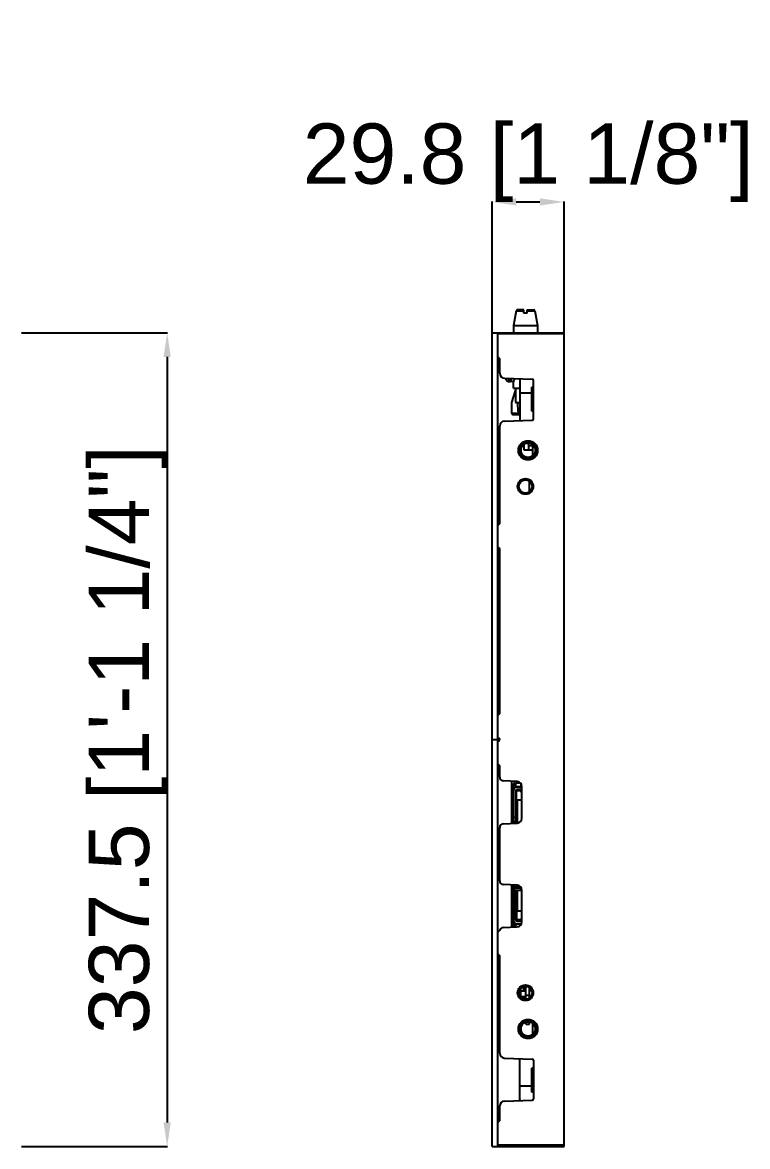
# Model space of a CAD drawing. Header units: millimetres. Extents: x 1927 to 14264, y 1863 to 5555.
# Drawn here: x 3364.3 to 3665.3, y 2810.5 to 3276.7 of the extents above; entities that cross this region are included whole.
import ezdxf

# ---------------------------------------------------------------- set-up
doc = ezdxf.new("R2010")
doc.units = ezdxf.units.MM
doc.layers.add('02___PRT_ALL_AXES', color=7, linetype='Continuous')
doc.styles.get("Standard").update_dxf_attribs({"font": 'arial.ttf'})
doc.dimstyles.new('缩小5倍', dxfattribs={"dimtxt": 25, "dimasz": 10, "dimexe": 0.18, "dimexo": 0.0625, "dimgap": 0.09, "dimtad": 1, "dimtoh": 1, "dimdec": 3, "dimzin": 9, "dimdsep": 46, "dimtxsty": 'Standard', "dimblk": '_FILLED', "dimcen": 0.09, "dimclrd": 256, "dimclre": 256, "dimclrt": 256, "dimazin": 2, "dimtfac": 1, "dimtdec": 3, "dimtofl": 0, "dimtmove": 0, "dimatfit": 3, "dimldrblk": '_FILLED', "dimfxl": 1, "dimtolj": 1, "dimtzin": 0, "dimarcsym": 0})

# ---------------------------------------------------------------- blocks, each defined once
blk = doc.blocks.new('_FILLED')
at = {"color": 0, "linetype": 'ByBlock'}
blk.add_solid([(0, 0), (-1, 0.15), (-1, -0.15)], dxfattribs=at)
blk = doc.blocks.new('*D350')
at = {"lineweight": -2, "transparency": 16777216}
for p, q in [((3363.84, 3148.01), (3424.53, 3148.01)), ((3424.35, 3138.01), (3424.35, 2820.51)), ((3363.84, 2810.51), (3424.53, 2810.51))]:
    blk.add_line(p, q, dxfattribs=at)
at = {"layer": 'Defpoints', "color": 0, "transparency": 16777216}
for p in [(3363.78, 3148.01), (3363.78, 2810.51), (3424.35, 2810.51)]:
    blk.add_point(p, dxfattribs=at)
at = {"lineweight": -2, "transparency": 16777216, "xscale": 10, "yscale": 10, "zscale": 10}
for p, rotation in [((3424.35, 3148.01), 90), ((3424.35, 2810.51), 270)]:
    blk.add_blockref('_FILLED', p, dxfattribs=dict(at, rotation=rotation))
at = {"lineweight": 5, "transparency": 16777216, "insert": (3408.08, 2979.26), "char_height": 25, "attachment_point": 5, "rotation": 90}
blk.add_mtext('\\A1;337.5 [1\'-1 1/4"]', dxfattribs=at)
blk = doc.blocks.new('*D351')
at = {"lineweight": -2, "transparency": 16777216}
for p, q in [((3559.29, 3148.07), (3559.29, 3202.46)), ((3569.29, 3202.28), (3579.09, 3202.28)), ((3589.09, 3148.07), (3589.09, 3202.46))]:
    blk.add_line(p, q, dxfattribs=at)
at = {"layer": 'Defpoints', "color": 0, "transparency": 16777216}
for p in [(3589.09, 3202.28), (3559.29, 3148.01), (3589.09, 3148.01)]:
    blk.add_point(p, dxfattribs=at)
at = {"lineweight": -2, "transparency": 16777216, "xscale": 10, "yscale": 10, "zscale": 10, "rotation": 180}
blk.add_blockref('_FILLED', (3559.29, 3202.28), dxfattribs=at)
at = {"lineweight": -2, "transparency": 16777216, "xscale": 10, "yscale": 10, "zscale": 10}
blk.add_blockref('_FILLED', (3589.09, 3202.28), dxfattribs=at)
at = {"lineweight": 5, "transparency": 16777216, "insert": (3574.19, 3218.55), "char_height": 25, "attachment_point": 5}
blk.add_mtext('\\A1;29.8 [1 1/8"]', dxfattribs=at)

msp = doc.modelspace()

# ---------------------------------------------------------------- linework, layer by layer
at = {"color": 7, "linetype": 'Continuous'}
for p, q in [((3569.29363, 3157.09993), (3568.16918, 3151.00915)), ((3569.29363, 3157.09993), (3572.44418, 3157.09993)), ((3572.44418, 3157.50915), (3569.78532, 3157.50915)), ((3572.44418, 3156.10915), (3572.44418, 3157.50915)), ((3573.84418, 3156.10915), (3573.84418, 3157.50915)), ((3573.84418, 3157.50915), (3576.50289, 3157.50915)), ((3573.84418, 3157.09993), (3576.99473, 3157.09993)), ((3576.99473, 3157.09993), (3578.11918, 3151.00915)), ((3573.84418, 3156.10915), (3572.44418, 3156.10915)), ((3559.29418, 2810.50915), (3559.29418, 3148.00915)), ((3559.29418, 3148.00915), (3589.09418, 3148.00915)), ((3561.59418, 2810.50915), (3561.59418, 3148.00915)), ((3589.09418, 3147.50915), (3561.59418, 3147.50915)), ((3568.16918, 3151.00915), (3578.11918, 3151.00915)), ((3589.09418, 2810.50915), (3589.09418, 3148.00915)), ((3561.59418, 3138.00915), (3562.39418, 3137.20915)), ((3562.39418, 3133.13415), (3561.59418, 3133.13415)), ((3562.39418, 3131.19053), (3562.39418, 3137.20915)), ((3564.32438, 3129.19175), (3575.91163, 3128.78711)), ((3564.99418, 3129.16836), (3564.99418, 3128.80915)), ((3565.99418, 3129.13344), (3565.99418, 3127.80915)), ((3566.69418, 3129.10899), (3566.69418, 3127.80915)), ((3567.19418, 3129.09153), (3567.19418, 3127.75217)), ((3570.69418, 3128.96931), (3570.69418, 3111.54899)), ((3576.39418, 3112.23089), (3576.39418, 3128.28742)), ((3567.39418, 3119.10915), (3568.89418, 3123.98415)), ((3568.14418, 3125.00915), (3568.14418, 3127.71899)), ((3568.14418, 3125.00915), (3570.69418, 3125.00915)), ((3568.89418, 3125.00915), (3568.89418, 3119.10915)), ((3567.39418, 3114.60915), (3567.39418, 3119.10915)), ((3568.89418, 3119.10915), (3570.69418, 3119.10915)), ((3567.39418, 3114.60915), (3570.69418, 3114.60915)), ((3570.63147, 3115.10915), (3570.69418, 3115.10915)), ((3564.32438, 3111.32656), (3575.91163, 3111.73119)), ((3567.89424, 3114.10915), (3570.69418, 3114.10915)), ((3562.39418, 3068.93415), (3562.39418, 3109.32777)), ((3572.39436, 3101.69021), (3572.39436, 3099.50915)), ((3574.39326, 3102.24464), (3574.39326, 3101.31915)), ((3574.39338, 3101.31915), (3576.19418, 3101.31915)), ((3574.39436, 3101.31915), (3574.39436, 3099.50915)), ((3576.19418, 3097.07578), (3576.19418, 3101.44253)), ((3571.19418, 3099.79876), (3571.19418, 3098.71954)), ((3572.39449, 3099.50915), (3576.19418, 3099.50915)), ((3574.69418, 3082.02558), (3574.69418, 3086.49273)), ((3562.39418, 3068.93415), (3561.59418, 3068.13415)), ((3561.59418, 3059.13415), (3562.39418, 3058.33415)), ((3562.39418, 2990.05915), (3562.39418, 3058.33415)), ((3562.39418, 3057.63415), (3561.59418, 3057.63415)), ((3562.39418, 3047.63415), (3561.59418, 3047.63415)), ((3562.39418, 3043.63415), (3561.59418, 3043.63415)), ((3562.39418, 2994.13415), (3561.59418, 2994.13415)), ((3562.39418, 2990.05915), (3561.59418, 2989.25915)), ((3559.29418, 2979.25915), (3561.59418, 2979.25915)), ((3561.59418, 2979.85915), (3561.79418, 2979.85915)), ((3561.59418, 2978.65915), (3561.79418, 2978.65915)), ((3561.59418, 2969.25915), (3562.39418, 2968.45915)), ((3562.39418, 2963.6826), (3562.39418, 2968.45915)), ((3562.39418, 2964.38415), (3561.59418, 2964.38415)), ((3569.69885, 2961.87633), (3563.81567, 2962.18465)), ((3567.49418, 2944.52643), (3567.49418, 2961.99187)), ((3568.09418, 2944.55788), (3568.09418, 2961.05915)), ((3568.09418, 2961.05915), (3569.09418, 2961.05915)), ((3568.49418, 2961.05915), (3568.49418, 2961.93946)), ((3569.09418, 2959.51737), (3569.09418, 2961.25915)), ((3571.04129, 2961.25915), (3569.09418, 2961.25915)), ((3571.09418, 2961.19682), (3571.09418, 2959.75915)), ((3569.09418, 2960.05915), (3568.09418, 2960.05915)), ((3569.09418, 2959.75915), (3571.59418, 2959.75915)), ((3569.09418, 2944.61028), (3569.09418, 2958.10915)), ((3569.34418, 2954.25915), (3569.34418, 2957.75915)), ((3571.59418, 2959.60915), (3569.59418, 2959.60915)), ((3571.59418, 2958.60915), (3569.59418, 2958.60915)), ((3571.59418, 2958.25915), (3569.59418, 2958.25915)), ((3571.59418, 2958.00915), (3569.59418, 2958.00915)), ((3571.34418, 2958.25915), (3571.34418, 2958.60915)), ((3571.34418, 2957.40915), (3571.34418, 2958.00915)), ((3571.34448, 2957.40915), (3571.59418, 2957.40915)), ((3571.59418, 2946.63923), (3571.59418, 2959.87907)), ((3569.09418, 2954.25915), (3571.59418, 2954.25915)), ((3569.59418, 2954.25915), (3569.59418, 2944.64197)), ((3568.09418, 2947.15915), (3569.09418, 2947.15915)), ((3562.39418, 2920.6826), (3562.39418, 2942.83571)), ((3563.81567, 2944.33365), (3569.69885, 2944.64197)), ((3569.09418, 2945.15915), (3568.09418, 2945.15915)), ((3569.69885, 2918.87633), (3563.81567, 2919.18465)), ((3567.49418, 2901.52643), (3567.49418, 2918.99187)), ((3568.09418, 2918.96043), (3568.09418, 2901.55788)), ((3568.47418, 2916.81137), (3568.47418, 2918.94051)), ((3568.49418, 2917.98637), (3568.49418, 2918.93946)), ((3568.52418, 2918.93789), (3568.52418, 2918.03137)), ((3569.64084, 2918.04831), (3569.64084, 2918.87937)), ((3569.79418, 2918.86526), (3569.79418, 2918.04573)), ((3568.09418, 2916.55915), (3569.09418, 2916.55915)), ((3568.09418, 2914.55915), (3569.09418, 2914.55915)), ((3568.47418, 2917.81137), (3571.36112, 2917.81137)), ((3568.47418, 2916.81137), (3571.59418, 2916.81137)), ((3568.52918, 2917.98637), (3568.49418, 2917.98637)), ((3568.52918, 2917.81137), (3568.52918, 2918.01255)), ((3569.09418, 2904.40915), (3569.09418, 2916.81137)), ((3569.19418, 2918.01622), (3569.19418, 2918.02691)), ((3569.35503, 2918.03633), (3569.34171, 2918.03595)), ((3569.37918, 2917.81137), (3569.37918, 2918.03695)), ((3569.54435, 2918.04055), (3569.53016, 2918.04029)), ((3569.59418, 2916.81137), (3569.59418, 2908.25915)), ((3569.59918, 2917.81137), (3569.59918, 2918.04148)), ((3569.79418, 2918.0443), (3569.78795, 2918.04423)), ((3570.97418, 2917.81137), (3570.97418, 2916.81137)), ((3571.59418, 2903.63923), (3571.59418, 2916.87907)), ((3569.09418, 2912.55915), (3568.09418, 2912.55915)), ((3569.09418, 2908.25915), (3571.59418, 2908.25915)), ((3569.34418, 2908.25915), (3569.34418, 2904.75915)), ((3571.59418, 2904.50915), (3569.59418, 2904.50915)), ((3571.34418, 2905.10915), (3571.34418, 2904.50915)), ((3571.59418, 2905.10915), (3571.34448, 2905.10915)), ((3562.39418, 2900.18415), (3561.59418, 2899.38415)), ((3563.77412, 2901.33147), (3569.69885, 2901.64197)), ((3568.09418, 2902.45915), (3569.09418, 2902.45915)), ((3569.09418, 2901.61028), (3569.09418, 2903.00092)), ((3569.09418, 2902.75915), (3571.38588, 2902.75915)), ((3571.59418, 2904.25915), (3569.59418, 2904.25915)), ((3569.59418, 2903.90915), (3571.59418, 2903.90915)), ((3569.59418, 2902.90915), (3571.45541, 2902.90915)), ((3571.09418, 2902.75915), (3571.09418, 2902.32148)), ((3571.34418, 2904.25915), (3571.34418, 2903.90915)), ((3561.59418, 2890.38415), (3562.39418, 2889.58415)), ((3562.39418, 2888.88415), (3561.59418, 2888.88415)), ((3562.39418, 2849.19053), (3562.39418, 2889.58415)), ((3562.39418, 2878.88415), (3561.59418, 2878.88415)), ((3571.97418, 2876.08415), (3571.97418, 2876.76526)), ((3572.85418, 2875.88415), (3572.85418, 2876.99464)), ((3573.19418, 2871.50915), (3573.19418, 2877.00915)), ((3562.39418, 2874.88415), (3561.59418, 2874.88415)), ((3571.19418, 2874.56415), (3570.36263, 2874.56415)), ((3570.39603, 2874.76415), (3571.19418, 2874.76415)), ((3570.64418, 2873.69415), (3570.40702, 2873.69415)), ((3570.4387, 2874.96415), (3571.19418, 2874.96415)), ((3570.46051, 2873.48415), (3570.64418, 2873.48415)), ((3570.64418, 2873.48415), (3570.64418, 2873.98415)), ((3571.19418, 2873.98415), (3570.64418, 2873.98415)), ((3570.84102, 2872.68415), (3573.09418, 2872.68415)), ((3571.19418, 2872.68415), (3571.19418, 2876.24114)), ((3571.19418, 2875.13415), (3573.09418, 2875.13415)), ((3571.89418, 2872.45915), (3571.89418, 2871.78905)), ((3571.89418, 2872.45915), (3572.99418, 2872.45915)), ((3571.97418, 2876.08415), (3572.17418, 2875.88415)), ((3572.17418, 2875.88415), (3573.14418, 2875.88415)), ((3572.84418, 2875.33415), (3572.84418, 2875.88415)), ((3572.84418, 2875.68415), (3572.92418, 2875.68415)), ((3572.84418, 2875.33415), (3573.09418, 2875.33415)), ((3572.90418, 2875.68415), (3572.90418, 2875.88415)), ((3572.92418, 2875.68415), (3572.92418, 2875.33415)), ((3572.99418, 2871.91415), (3572.99418, 2872.68415)), ((3573.19418, 2871.91415), (3572.99418, 2871.91415)), ((3573.04418, 2875.33415), (3573.09418, 2875.28415)), ((3573.09418, 2875.33415), (3573.09418, 2872.68415)), ((3573.09418, 2874.03415), (3573.19418, 2874.03415)), ((3573.19418, 2873.25915), (3574.79418, 2873.25915)), ((3574.79418, 2872.10392), (3574.79418, 2876.41438)), ((3574.79418, 2876.10915), (3575.09418, 2876.10915)), ((3575.09418, 2875.90915), (3574.79418, 2875.90915)), ((3574.79418, 2875.25915), (3575.65429, 2875.25915)), ((3575.24941, 2872.55915), (3574.79418, 2872.55915)), ((3575.09418, 2875.25915), (3575.09418, 2876.10915)), ((3571.19418, 2859.79876), (3571.19418, 2858.71954)), ((3573.19418, 2861.25915), (3573.19418, 2862.101)), ((3573.19418, 2861.25915), (3574.79418, 2861.25915)), ((3574.79418, 2861.25915), (3574.79418, 2862.18567)), ((3576.19418, 2857.07578), (3576.19418, 2861.44253)), ((3564.32438, 2847.19175), (3575.91163, 2846.78711)), ((3570.69418, 2829.54899), (3570.69418, 2846.96931)), ((3576.39418, 2846.28742), (3576.39418, 2830.23089)), ((3570.69418, 2830.11537), (3570.54284, 2829.54371)), ((3562.39418, 2825.38415), (3561.59418, 2825.38415)), ((3562.39418, 2821.30915), (3562.39418, 2827.32777)), ((3564.32438, 2829.32656), (3575.91163, 2829.73119)), ((3562.39418, 2821.30915), (3561.59418, 2820.50915)), ((3559.29418, 2810.50915), (3589.09418, 2810.50915)), ((3589.09418, 2811.00915), (3561.59418, 2811.00915))]:
    msp.add_line(p, q, dxfattribs=at)
msp.add_lwpolyline([(3569.21532, 2918.0299), (3569.2153, 2918.0299), (3569.2166, 2918.03006), (3569.21984, 2918.03038), (3569.22472, 2918.0308), (3569.23112, 2918.03127), (3569.23899, 2918.03177), (3569.24831, 2918.03229), (3569.2591, 2918.03284), (3569.2714, 2918.0334), (3569.28523, 2918.03397), (3569.30064, 2918.03455), (3569.31765, 2918.03514), (3569.33631, 2918.03573), (3569.35666, 2918.03633), (3569.37873, 2918.03694), (3569.40254, 2918.03755), (3569.42814, 2918.03816), (3569.45555, 2918.03878), (3569.48478, 2918.03939), (3569.51586, 2918.04), (3569.5488, 2918.04061), (3569.58362, 2918.04122), (3569.62031, 2918.04182), (3569.65888, 2918.04242), (3569.69933, 2918.04302), (3569.74165, 2918.04361), (3569.78583, 2918.04418), (3569.79418, 2918.04429)], dxfattribs=at)
for centre, radius in [((3574.14418, 3099.25915), 4), ((3574.14418, 3099.25915), 3.5), ((3573.09418, 3084.25915), 3.25), ((3573.09418, 3084.25915), 2.75), ((3573.09418, 2874.25915), 3.25), ((3573.09418, 2874.25915), 2.75), ((3574.14418, 2859.25915), 4), ((3574.14418, 2859.25915), 3.5)]:
    msp.add_circle(centre, radius, dxfattribs=at)
for centre, radius, start, end in [((3569.78532, 3157.00915), 0.5, 90, 169.5400909), ((3576.50304, 3157.00915), 0.5, 10.4599091, 90), ((3564.39418, 3131.19053), 2, 180, 268), ((3565.99418, 3128.80915), 1, 180, 270), ((3566.69418, 3128.30915), 0.5, 270, 0), ((3575.89418, 3128.28742), 0.5, 0, 88), ((3567.89418, 3114.60915), 0.5, 180, 270), ((3564.39418, 3109.32777), 2, 92, 180), ((3575.89418, 3112.23089), 0.5, 272, 0), ((3561.79418, 2979.25915), 0.6, 270, 90), ((3563.89418, 2963.6826), 1.5, 180, 267), ((3569.59418, 2959.87907), 2, 0, 87), ((3569.59418, 2958.10915), 1.5, 90, 180), ((3569.59418, 2958.10915), 0.5, 90, 180), ((3569.59418, 2957.75915), 0.5, 90, 180), ((3569.59418, 2957.75915), 0.25, 90, 180), ((3569.59418, 2946.63923), 2, 273, 0), ((3563.89418, 2942.83571), 1.5, 93, 180), ((3563.89418, 2920.6826), 1.5, 180, 267), ((3569.59418, 2916.87907), 2, 0, 87), ((3569.19489, 2918.11651), 0.1003, 269.5906086, 282.5108209), ((3569.29998, 2916.91284), 1.12076, 93.4199455, 93.8034279), ((3569.3205, 2916.56811), 1.46609, 93.1542034, 93.4167497), ((3569.59418, 2904.75915), 0.5, 202.6838392, 270), ((3569.59418, 2904.75915), 0.25, 180, 270), ((3563.85262, 2899.83353), 1.5, 93, 166.4820629), ((3569.59418, 2904.40915), 1.5, 180, 270), ((3569.59418, 2904.40915), 0.5, 180, 270), ((3569.59418, 2903.63923), 2, 273, 0), ((3572.89418, 2873.38415), 0.3, 0, 47.4527262), ((3564.39418, 2849.19053), 2, 180, 268), ((3575.89418, 2846.28742), 0.5, 0, 88), ((3575.89418, 2830.23089), 0.5, 272, 0), ((3564.39418, 2827.32777), 2, 92, 180)]:
    msp.add_arc(centre, radius, start, end, dxfattribs=at)
for centre, major_axis, start_param, end_param in [((3569.99418, 2918.02825), (1.5, 0), 2.941257811, 3.141592654), ((3570.97418, 2918.02616), (2.5, 0), 2.133332571, 2.941257811)]:
    msp.add_ellipse(centre, major_axis=major_axis, ratio=0.010472358, start_param=start_param, end_param=end_param, dxfattribs=at)
for points, knots in [([(3570.12343, 3115.38864), (3570.08944, 3115.69731), (3570.02835, 3116.31575), (3569.95395, 3117.24531), (3569.89402, 3118.17663), (3569.8623, 3118.7982), (3569.8482, 3119.10915)], [0, 0, 0, 0, 0.24967576, 0.49961133, 0.749736037, 1, 1, 1, 1]), ([(3570.63147, 3115.10915), (3570.60616, 3115.10915), (3570.55569, 3115.11113), (3570.48065, 3115.12038), (3570.40697, 3115.13651), (3570.33518, 3115.16053), (3570.26622, 3115.19413), (3570.21317, 3115.23224), (3570.17578, 3115.2706), (3570.15103, 3115.30475), (3570.13197, 3115.34433), (3570.12509, 3115.37357), (3570.12343, 3115.38864)], [0, 0, 0, 0, 0.121007915, 0.24124727, 0.361089542, 0.481137349, 0.602404374, 0.726734257, 0.791173608, 0.857896198, 0.927515462, 1, 1, 1, 1]), ([(3570.12343, 3115.38864), (3570.2067, 3115.38647), (3570.39278, 3115.38246), (3570.57888, 3115.37936), (3570.68169, 3115.37782)], [0, 0, 0, 0, 0.447572595, 1, 1, 1, 1]), ([(3568.52918, 2918.01255), (3568.52918, 2918.0126), (3568.5294, 2918.0127), (3568.52976, 2918.01279), (3568.53043, 2918.01289), (3568.53131, 2918.013), (3568.53247, 2918.0131), (3568.53451, 2918.01326), (3568.53769, 2918.01344), (3568.54225, 2918.01365), (3568.54781, 2918.01386), (3568.55434, 2918.01406), (3568.56185, 2918.01426), (3568.5703, 2918.01446), (3568.58338, 2918.01473), (3568.60194, 2918.01505), (3568.62671, 2918.0154), (3568.65463, 2918.01572), (3568.68543, 2918.01601), (3568.71881, 2918.01626), (3568.75446, 2918.01648), (3568.79205, 2918.01667), (3568.83122, 2918.01682), (3568.88544, 2918.01696), (3568.92656, 2918.017), (3568.95418, 2918.017)], [0, 0, 0, 0, 0.000397431, 0.001341152, 0.002873444, 0.004999807, 0.007720597, 0.011034713, 0.019435903, 0.030187636, 0.04327246, 0.058671099, 0.076345296, 0.096242231, 0.118308624, 0.168736389, 0.227192405, 0.293102286, 0.365785273, 0.444556537, 0.528682772, 0.617367686, 0.709810339, 0.805122673, 1, 1, 1, 1]), ([(3568.95418, 2918.017), (3568.97535, 2918.017), (3569.05535, 2918.01693), (3569.13535, 2918.01664), (3569.19418, 2918.01622)], [0, 0, 0, 0, 0.264624476, 1, 1, 1, 1]), ([(3569.22563, 2918.03113), (3569.22318, 2918.03096), (3569.2186, 2918.03064), (3569.21222, 2918.03012), (3569.20681, 2918.0296), (3569.20238, 2918.02909), (3569.19893, 2918.02857), (3569.19668, 2918.02813), (3569.19535, 2918.02773), (3569.19468, 2918.02747), (3569.19418, 2918.02715), (3569.19418, 2918.02691)], [0, 0, 0, 0, 0.230703747, 0.43097879, 0.600812521, 0.740213901, 0.849237609, 0.928054553, 0.956297222, 0.977306819, 1, 1, 1, 1]), ([(3569.21549, 2918.02921), (3569.21369, 2918.02882), (3569.20666, 2918.02749), (3569.19949, 2918.02691), (3569.19418, 2918.02691)], [0, 0, 0, 0, 0.256955173, 1, 1, 1, 1]), ([(3569.24844, 2918.03176), (3569.24361, 2918.02869), (3569.23333, 2918.02334), (3569.22228, 2918.01986), (3569.21662, 2918.0186)], [0, 0, 0, 0, 0.497217259, 1, 1, 1, 1]), ([(3569.34171, 2918.03595), (3569.32235, 2918.03537), (3569.28838, 2918.03426), (3569.25442, 2918.03279), (3569.23983, 2918.03199)], [0, 0, 0, 0, 0.56984518, 1, 1, 1, 1]), ([(3569.53016, 2918.04029), (3569.49844, 2918.03971), (3569.44006, 2918.03853), (3569.38169, 2918.03709), (3569.35503, 2918.03633)], [0, 0, 0, 0, 0.543325311, 1, 1, 1, 1]), ([(3569.78795, 2918.04423), (3569.76588, 2918.04395), (3569.68468, 2918.04287), (3569.60348, 2918.04162), (3569.54435, 2918.04055)], [0, 0, 0, 0, 0.271765653, 1, 1, 1, 1]), ([(3569.79418, 2918.04742), (3569.79418, 2918.04744), (3569.79407, 2918.04747), (3569.79393, 2918.0475), (3569.79363, 2918.04753), (3569.79325, 2918.04757), (3569.79275, 2918.0476), (3569.79187, 2918.04765), (3569.79049, 2918.04771), (3569.78853, 2918.04777), (3569.78615, 2918.04784), (3569.78335, 2918.0479), (3569.78016, 2918.04796), (3569.77659, 2918.04802), (3569.77111, 2918.0481), (3569.76343, 2918.04818), (3569.75334, 2918.04827), (3569.74219, 2918.04834), (3569.7302, 2918.0484), (3569.71757, 2918.04844), (3569.70452, 2918.04847), (3569.68695, 2918.04847), (3569.6657, 2918.04844), (3569.64889, 2918.04836), (3569.64084, 2918.04831)], [0, 0, 0, 0, 0.000430994, 0.001551457, 0.003388083, 0.00594083, 0.009206262, 0.013180002, 0.023233203, 0.036060946, 0.051622648, 0.069874692, 0.090733319, 0.114083863, 0.139810804, 0.197931607, 0.264154694, 0.337293737, 0.415973509, 0.498812688, 0.584384246, 0.671201765, 0.842553827, 1, 1, 1, 1])]:
    msp.add_open_spline(points, degree=3, knots=knots, dxfattribs=at)
at = {"layer": '02___PRT_ALL_AXES', "color": 7, "linetype": 'Continuous'}
for p, q in [((3568.16918, 3151.00915), (3568.16918, 3148.00915)), ((3578.11918, 3151.00915), (3578.11918, 3148.00915)), ((3568.63496, 3129.01503), (3568.63771, 3129.02502)), ((3565.99418, 3127.80915), (3566.69418, 3127.80915)), ((3568.14418, 3127.71899), (3567.19418, 3127.75217)), ((3576.39418, 3125.48944), (3575.69418, 3125.47111)), ((3575.69418, 3115.5472), (3575.69418, 3125.47111)), ((3575.69418, 3123.00915), (3570.69418, 3123.00915)), ((3576.39418, 3115.52887), (3575.69418, 3115.5472)), ((3576.39418, 2842.98944), (3575.69418, 2842.97111)), ((3575.69418, 2833.0472), (3575.69418, 2842.97111)), ((3575.69418, 2835.50915), (3570.69418, 2835.50915)), ((3576.39418, 2833.02887), (3575.69418, 2833.0472))]:
    msp.add_line(p, q, dxfattribs=at)
for centre in [(3574.14418, 3099.25915), (3574.14418, 2859.25915)]:
    msp.add_circle(centre, 3, dxfattribs=at)
msp.add_arc((3562.36456, 3130.74642), 6.50504, 344.6553097, 344.7992228, dxfattribs=at)
msp.add_open_spline([(3568.14418, 3127.71899), (3568.14415, 3127.71897), (3568.1443, 3127.71922), (3568.14434, 3127.71936), (3568.1446, 3127.71988), (3568.14487, 3127.72047), (3568.14526, 3127.72128), (3568.14593, 3127.72269), (3568.14698, 3127.72492), (3568.14848, 3127.72811), (3568.15032, 3127.73201), (3568.15249, 3127.73661), (3568.15603, 3127.74416), (3568.16127, 3127.75533), (3568.1685, 3127.77082), (3568.17698, 3127.78905), (3568.18666, 3127.81001), (3568.19752, 3127.83365), (3568.2095, 3127.85994), (3568.22256, 3127.88884), (3568.24208, 3127.93242), (3568.26881, 3127.99305), (3568.30324, 3128.07306), (3568.3406, 3128.16239), (3568.38035, 3128.26064), (3568.42192, 3128.36744), (3568.46474, 3128.48241), (3568.50819, 3128.60518), (3568.56749, 3128.78281), (3568.60888, 3128.92058), (3568.63496, 3129.01503)], degree=3, knots=[0, 0, 0, 0, 0.00007098, 0.000283841, 0.000638443, 0.001134649, 0.001772318, 0.002551313, 0.004532724, 0.007077771, 0.010185346, 0.013854336, 0.018083081, 0.028207746, 0.040534221, 0.055037217, 0.071688157, 0.090450073, 0.111284765, 0.134153696, 0.159013444, 0.214519531, 0.277426461, 0.347338108, 0.423855558, 0.506580476, 0.59512246, 0.689101849, 0.788148747, 1, 1, 1, 1], dxfattribs=at)

# ---------------------------------------------------------------- dimensions: what is measured, and where the dimension line sits
at = {"color": 6, "lineweight": 5}
dim = msp.add_linear_dim(base=(3589.09418, 3202.27817), p1=(3559.29418, 3148.00915), p2=(3589.09418, 3148.00915), dimstyle='缩小5倍', dxfattribs=at)
dim.commit()
dim.dimension.update_dxf_attribs({"geometry": '*D351', "text_midpoint": (3574.19418, 3202.27817), "dimtype": 160})
dim = msp.add_linear_dim(base=(3424.35365, 2810.50915), p1=(3363.77974, 3148.00915), p2=(3363.77974, 2810.50915), angle=90, dimstyle='缩小5倍', dxfattribs=at)
dim.commit()
dim.dimension.update_dxf_attribs({"geometry": '*D350', "text_midpoint": (3424.35365, 2979.25915), "dimtype": 160})

doc.saveas('drawing.dxf')
